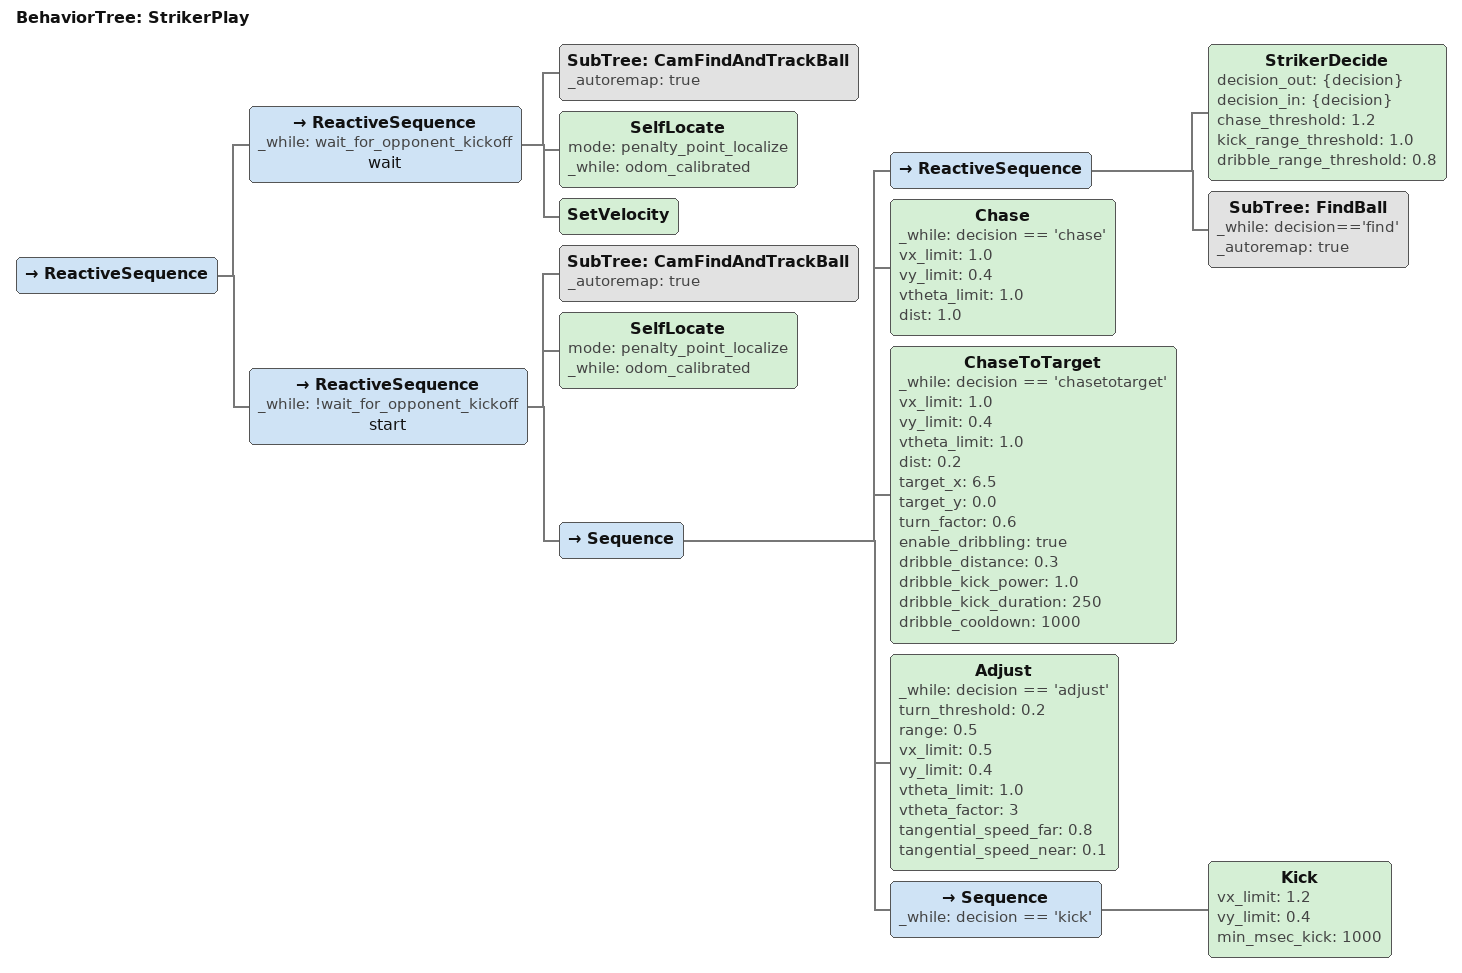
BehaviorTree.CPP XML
<root BTCPP_format="4" >
   <include path="./subtree_cam_find_and_track_ball.xml" />
   <include path="./subtree_find_ball.xml" />
   <BehaviorTree ID="StrikerPlay">
      <ReactiveSequence>
         <ReactiveSequence _while="wait_for_opponent_kickoff" name="wait">
            <SubTree ID="CamFindAndTrackBall" _autoremap="true" />
            <SelfLocate mode="penalty_point_localize" _while="odom_calibrated" />
            <SetVelocity />
         </ReactiveSequence>
         <ReactiveSequence _while="!wait_for_opponent_kickoff" name="start">
            <SubTree ID="CamFindAndTrackBall" _autoremap="true" />
            <SelfLocate mode="penalty_point_localize" _while="odom_calibrated" />
            <Sequence>
                  <ReactiveSequence>
                     <StrikerDecide decision_out="{decision}" decision_in="{decision}" chase_threshold="1.2" kick_range_threshold="1.0" dribble_range_threshold="0.8" />
                     <SubTree ID="FindBall" _while="decision=='find'" _autoremap="true" />
                  </ReactiveSequence>
                  <Chase   _while="decision == 'chase'"  vx_limit="1.0"  vy_limit="0.4"  vtheta_limit="1.0"  dist="1.0"/>
                  <ChaseToTarget _while="decision == 'chasetotarget'"
                                 vx_limit="1.0"
                                 vy_limit="0.4"
                                 vtheta_limit="1.0"
                                 dist="0.2"
                                 target_x="6.5"
                                 target_y="0.0"
                                 turn_factor="0.6"
                                 enable_dribbling="true"
                                 dribble_distance="0.3"
                                 dribble_kick_power="1.0"
                                 dribble_kick_duration="250"
                                 dribble_cooldown="1000" />
                  <Adjust _while="decision == 'adjust'" turn_threshold="0.2" range="0.5" vx_limit="0.5" vy_limit="0.4" vtheta_limit="1.0" vtheta_factor="3" tangential_speed_far="0.8" tangential_speed_near="0.1" />
                  <Sequence  _while="decision == 'kick'">
                     <Kick vx_limit="1.2" vy_limit="0.4" min_msec_kick="1000"/>
                  </Sequence>
            </Sequence>
         </ReactiveSequence>
      </ReactiveSequence>
   </BehaviorTree>
</root>
